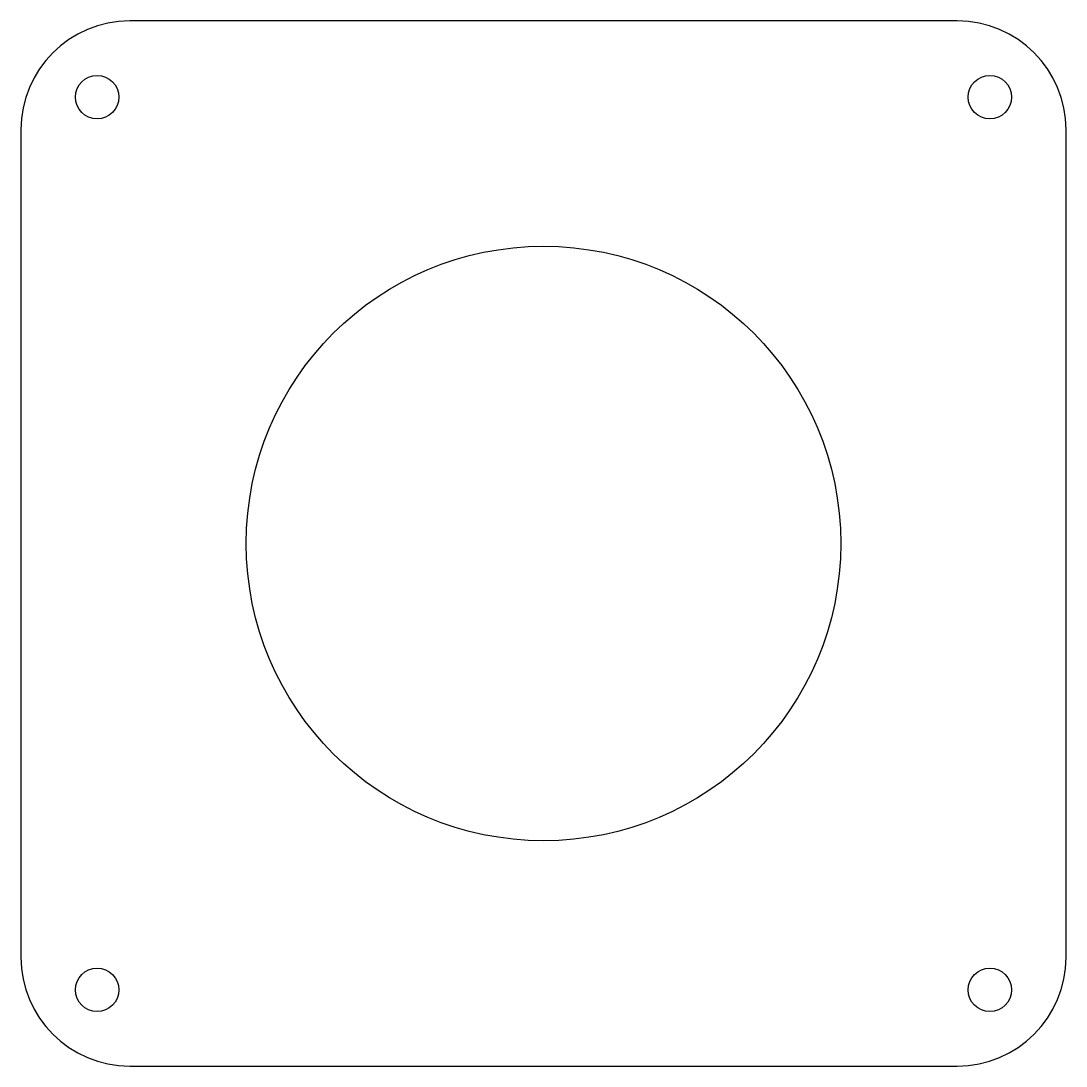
# Model space of a CAD drawing. Header units: millimetres. Extents: x 0 to 96, y 0 to 96.
import ezdxf

# ---------------------------------------------------------------- set-up
doc = ezdxf.new("R2010")
doc.units = ezdxf.units.MM

msp = doc.modelspace()

# ---------------------------------------------------------------- linework, layer by layer
at = {"color": 7, "linetype": 'Continuous', "lineweight": 25}
for p, q in [((86, 96), (10, 96)), ((0, 86), (0, 10)), ((96, 10), (96, 86)), ((10, 0), (86, 0))]:
    msp.add_line(p, q, dxfattribs=at)
for centre, radius in [((7, 89), 2), ((89, 89), 2), ((48, 48), 27.3), ((7, 7), 2), ((89, 7), 2)]:
    msp.add_circle(centre, radius, dxfattribs=at)
for centre, start, end in [((86, 86), 0, 90), ((10, 86), 90, 180), ((10, 10), 180, 270), ((86, 10), 270, 0)]:
    msp.add_arc(centre, 10, start, end, dxfattribs=at)

doc.saveas('drawing.dxf')
